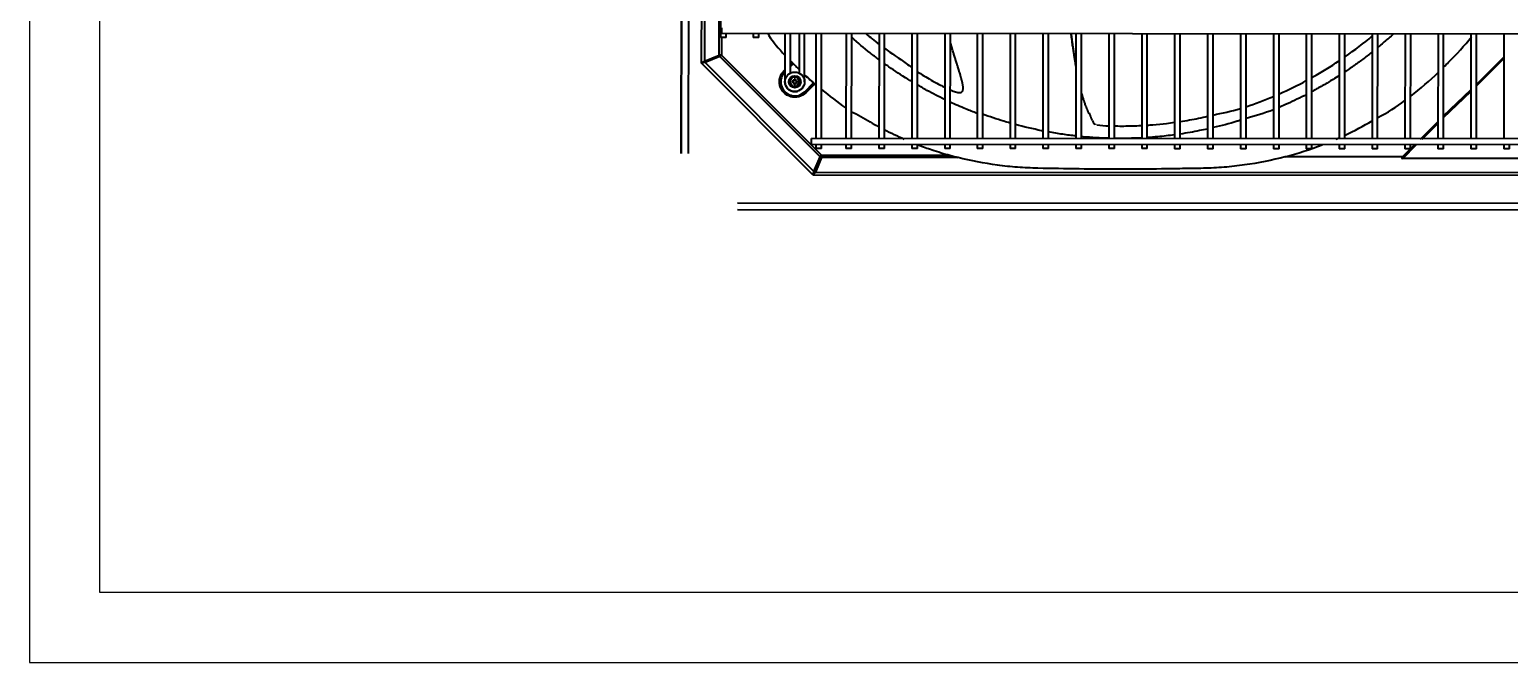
# Model space of a CAD drawing. Extents: x 58467 to 79089, y -33726 to -17391.
# Drawn here: x 78327 to 78432.6, y -21037.3 to -20992.2 of the extents above; entities that cross this region are included whole.
import ezdxf

# ---------------------------------------------------------------- set-up
doc = ezdxf.new("R2010")
doc.units = 0
doc.header["$LTSCALE"] = 100
doc.layers.add('+ENTE-ST-DOSEME USTU KONDDRENAJ', color=110, linetype='DOSEMEUSTUKONDENSDRENAJ_LINE', lineweight=40)
doc.layers.add('BA_elev2', color=9, linetype='Continuous')
doc.linetypes.add('DOSEMEUSTUKONDENSDRENAJ_LINE', pattern='A,300,-40,["CD",Standard,S=15,R=0,X=-35,Y=-7.5],0', length=340)

# ---------------------------------------------------------------- blocks, each defined once
blk = doc.blocks.new('FUAYE KLİMA SANT')
at = {"color": 3}
for p, q in [((54063.62, -33702.07, 1.27), (54063.66, -33634.01, 1.27)), ((54063.66, -33634.06, 1.27), (54063.62, -33702.07, 1.27)), ((54063.66, -33634.06, 1.27), (54063.62, -33702.07, 1.27)), ((54064.16, -33634.01, 1.27), (54064.12, -33702.07, 1.27)), ((54065.07, -33695.63, 1.27), (54065.1, -33646.58, 1.27)), ((54065.31, -33646.66, 1.27), (54065.28, -33695.48, 1.27)), ((54066.44, -33648.41, 1.27), (54066.41, -33693.8, 1.27)), ((54066.33, -33695.05, 1.27), (54066.33, -33686.37, 1.27)), ((54066.81, -33693.8, 1.27), (54066.41, -33693.8, 1.27)), ((54066.48, -33693.8, 1.27), (54066.48, -33695.05, 1.27)), ((54066.51, -33693.3, 1.27), (54066.51, -33693.1, 1.27)), ((54066.51, -33693.5, 1.27), (54066.51, -33693.3, 1.27)), ((54066.51, -33693.5, 1.27), (54184.88, -33693.57, 1.27)), ((54066.81, -33693.8, 1.27), (54066.81, -33693.5, 1.27)), ((54068.76, -33693.5, 1.27), (54068.76, -33693.8, 1.27)), ((54069.16, -33693.8, 1.27), (54068.76, -33693.8, 1.27)), ((54069.16, -33693.8, 1.27), (54069.16, -33693.5, 1.27)), ((54071.02, -33693.5, 1.27), (54071.02, -33694.64, 1.27)), ((54071.42, -33694.64, 1.27), (54071.42, -33693.5, 1.27)), ((54072.02, -33693.5, 1.27), (54072.02, -33695.88, 1.27)), ((54072.42, -33695.88, 1.27), (54072.42, -33693.5, 1.27)), ((54073.22, -33693.5, 1.27), (54073.22, -33701.01, 1.27)), ((54073.62, -33701.01, 1.27), (54073.62, -33693.5, 1.27)), ((54075.38, -33693.51, 1.27), (54075.37, -33701.01, 1.27)), ((54075.77, -33701.01, 1.27), (54075.78, -33693.51, 1.27)), ((54077.73, -33693.51, 1.27), (54077.72, -33701.01, 1.27)), ((54078.12, -33701.01, 1.27), (54078.13, -33693.51, 1.27)), ((54080.08, -33693.51, 1.27), (54080.07, -33701.01, 1.27)), ((54080.47, -33701.01, 1.27), (54080.48, -33693.51, 1.27)), ((54082.43, -33693.51, 1.27), (54082.42, -33701.02, 1.27)), ((54082.82, -33701.02, 1.27), (54082.83, -33693.51, 1.27)), ((54084.73, -33693.51, 1.27), (54084.73, -33701.02, 1.27)), ((54085.13, -33701.02, 1.27), (54085.13, -33693.51, 1.27)), ((54087.08, -33693.51, 1.27), (54087.08, -33701.02, 1.27)), ((54087.48, -33701.02, 1.27), (54087.48, -33693.51, 1.27)), ((54089.43, -33693.51, 1.27), (54089.43, -33701.02, 1.27)), ((54089.83, -33701.02, 1.27), (54089.83, -33693.51, 1.27)), ((54091.78, -33693.52, 1.27), (54091.78, -33701.02, 1.27)), ((54092.18, -33701.02, 1.27), (54092.18, -33693.52, 1.27)), ((54094.13, -33693.52, 1.27), (54094.13, -33701.02, 1.27)), ((54094.53, -33701.02, 1.27), (54094.53, -33693.52, 1.27)), ((54096.48, -33693.52, 1.27), (54096.48, -33701.02, 1.27)), ((54096.88, -33701.02, 1.27), (54096.88, -33693.52, 1.27)), ((54098.83, -33693.52, 1.27), (54098.83, -33701.03, 1.27)), ((54099.23, -33701.03, 1.27), (54099.23, -33693.52, 1.27)), ((54101.18, -33693.52, 1.27), (54101.18, -33701.03, 1.27)), ((54101.58, -33701.03, 1.27), (54101.58, -33693.52, 1.27)), ((54103.53, -33693.52, 1.27), (54103.53, -33701.03, 1.27)), ((54103.93, -33701.03, 1.27), (54103.93, -33693.52, 1.27)), ((54105.88, -33693.52, 1.27), (54105.88, -33701.03, 1.27)), ((54106.28, -33701.03, 1.27), (54106.28, -33693.52, 1.27)), ((54108.23, -33693.53, 1.27), (54108.23, -33701.03, 1.27)), ((54108.63, -33701.03, 1.27), (54108.63, -33693.53, 1.27)), ((54110.58, -33693.53, 1.27), (54110.58, -33701.03, 1.27)), ((54110.98, -33701.03, 1.27), (54110.98, -33693.53, 1.27)), ((54112.93, -33693.53, 1.27), (54112.92, -33701.03, 1.27)), ((54113.32, -33701.03, 1.27), (54113.33, -33693.53, 1.27)), ((54115.28, -33693.53, 1.27), (54115.27, -33701.04, 1.27)), ((54115.67, -33701.04, 1.27), (54115.68, -33693.53, 1.27)), ((54117.63, -33693.53, 1.27), (54117.62, -33701.04, 1.27)), ((54118.02, -33701.04, 1.27), (54118.03, -33693.53, 1.27)), ((54119.98, -33693.53, 1.27), (54119.97, -33701.04, 1.27)), ((54120.37, -33701.04, 1.27), (54120.38, -33693.53, 1.27)), ((54122.33, -33693.53, 1.27), (54122.32, -33701.04, 1.27)), ((54065.28, -33695.48, 1.27), (54066.33, -33695.05, 1.27)), ((54066.48, -33695.05, 1.27), (54066.33, -33695.05, 1.27)), ((54066.48, -33695.05, 1.27), (54066.37, -33695.16, 1.27)), ((54066.48, -33695.05, 1.27), (54073.63, -33702.2, 1.27)), ((54071.02, -33694.64, 1.27), (54071.02, -33694.92, 1.27)), ((54071.02, -33694.92, 1.27), (54071.02, -33695.29, 1.27)), ((54071.02, -33694.92, 1.27), (54071.02, -33694.92, 1.27)), ((54071.42, -33694.92, 1.27), (54071.42, -33694.64, 1.27)), ((54071.42, -33695.29, 1.27), (54071.42, -33694.92, 1.27)), ((54065.07, -33695.63, 1.27), (54065.28, -33695.48, 1.27)), ((54065.32, -33695.59, 1.27), (54065.07, -33695.63, 1.27)), ((54073.04, -33703.61, 1.27), (54065.07, -33695.63, 1.27)), ((54066.37, -33695.16, 1.27), (54065.32, -33695.59, 1.27)), ((54065.32, -33695.59, 1.27), (54073.09, -33703.36, 1.27)), ((54073.52, -33702.31, 1.27), (54066.37, -33695.16, 1.27)), ((54070.96, -33696.16, 1.27), (54071.02, -33696.11, 1.27)), ((54071.02, -33695.29, 1.27), (54071.02, -33695.29, 1.27)), ((54071.02, -33695.29, 1.27), (54071.02, -33695.57, 1.27)), ((54071.02, -33695.57, 1.27), (54071.02, -33696.95, 1.27)), ((54071.42, -33695.57, 1.27), (54071.42, -33695.29, 1.27)), ((54071.42, -33696.33, 1.27), (54071.42, -33695.57, 1.27)), ((54071.42, -33695.73, 1.27), (54071.55, -33695.61, 1.27)), ((54071.62, -33695.68, 1.27), (54071.42, -33695.87, 1.27)), ((54072.02, -33695.57, 1.27), (54072.02, -33696.33, 1.27)), ((54072.42, -33696.95, 1.27), (54072.42, -33695.57, 1.27)), ((54120.38, -33697.14, 1.27), (54122.33, -33695.19, 1.27)), ((54120.38, -33697.25, 1.27), (54122.33, -33695.3, 1.27)), ((54071.29, -33696.96, 1.27), (54071.51, -33696.59, 1.27)), ((54071.51, -33697.33, 1.27), (54071.29, -33696.96, 1.27)), ((54071.35, -33696.96, 1.27), (54071.29, -33696.96, 1.27)), ((54071.54, -33696.64, 1.27), (54071.35, -33696.96, 1.27)), ((54071.35, -33696.96, 1.27), (54071.54, -33697.28, 1.27)), ((54071.51, -33696.59, 1.27), (54071.93, -33696.59, 1.27)), ((54071.54, -33696.64, 1.27), (54071.51, -33696.59, 1.27)), ((54071.52, -33696.91, 1.27), (54071.52, -33697.01, 1.27)), ((54071.67, -33696.91, 1.27), (54071.52, -33696.91, 1.27)), ((54071.67, -33697.01, 1.27), (54071.52, -33697.01, 1.27)), ((54071.9, -33696.64, 1.27), (54071.54, -33696.64, 1.27)), ((54071.77, -33696.76, 1.27), (54071.67, -33696.76, 1.27)), ((54071.67, -33696.91, 1.27), (54071.67, -33696.76, 1.27)), ((54071.67, -33697.16, 1.27), (54071.67, -33697.01, 1.27)), ((54071.77, -33697.16, 1.27), (54071.67, -33697.16, 1.27)), ((54071.77, -33696.76, 1.27), (54071.77, -33696.91, 1.27)), ((54071.77, -33696.91, 1.27), (54071.92, -33696.91, 1.27)), ((54071.77, -33697.01, 1.27), (54071.77, -33697.16, 1.27)), ((54071.77, -33697.01, 1.27), (54071.92, -33697.01, 1.27)), ((54071.93, -33696.59, 1.27), (54071.9, -33696.64, 1.27)), ((54072.09, -33696.96, 1.27), (54071.9, -33696.64, 1.27)), ((54071.9, -33697.28, 1.27), (54072.09, -33696.96, 1.27)), ((54071.92, -33696.91, 1.27), (54071.92, -33697.01, 1.27)), ((54071.93, -33696.59, 1.27), (54072.14, -33696.96, 1.27)), ((54072.14, -33696.96, 1.27), (54071.93, -33697.33, 1.27)), ((54072.14, -33696.96, 1.27), (54072.09, -33696.96, 1.27)), ((54072.43, -33697.67, 1.27), (54073.06, -33697.04, 1.27)), ((54073.14, -33697.1, 1.27), (54072.5, -33697.74, 1.27)), ((54071.54, -33697.28, 1.27), (54071.51, -33697.33, 1.27)), ((54071.93, -33697.33, 1.27), (54071.51, -33697.33, 1.27)), ((54071.54, -33697.28, 1.27), (54071.9, -33697.28, 1.27)), ((54071.93, -33697.33, 1.27), (54071.9, -33697.28, 1.27)), ((54091.77, -33697.37, 1.27), (54091.78, -33697.37, 1.27)), ((54091.77, -33697.37, 1.27), (54091.78, -33697.39, 1.27)), ((54118.03, -33699.39, 1.27), (54119.98, -33697.54, 1.27)), ((54118.03, -33699.5, 1.27), (54119.98, -33697.65, 1.27)), ((54116.38, -33701.04, 1.27), (54117.63, -33699.79, 1.27)), ((54116.49, -33701.04, 1.27), (54117.63, -33699.9, 1.27)), ((54178.37, -33701.07, 1.27), (54072.92, -33701.01, 1.27)), ((54072.92, -33701.21, 1.27), (54072.92, -33701.01, 1.27)), ((54072.92, -33701.41, 1.27), (54072.92, -33701.21, 1.27)), ((54072.92, -33701.41, 1.27), (54178.37, -33701.47, 1.27)), ((54073.22, -33701.41, 1.27), (54073.22, -33701.71, 1.27)), ((54073.62, -33701.71, 1.27), (54073.62, -33701.41, 1.27)), ((54075.37, -33701.41, 1.27), (54075.37, -33701.71, 1.27)), ((54075.77, -33701.71, 1.27), (54075.77, -33701.41, 1.27)), ((54077.72, -33701.41, 1.27), (54077.72, -33701.71, 1.27)), ((54078.12, -33701.71, 1.27), (54078.12, -33701.41, 1.27)), ((54080.07, -33701.41, 1.27), (54080.07, -33701.71, 1.27)), ((54080.47, -33701.71, 1.27), (54080.47, -33701.41, 1.27)), ((54082.42, -33701.42, 1.27), (54082.42, -33701.72, 1.27)), ((54082.82, -33701.72, 1.27), (54082.82, -33701.42, 1.27)), ((54084.73, -33701.42, 1.27), (54084.73, -33701.72, 1.27)), ((54085.13, -33701.72, 1.27), (54085.13, -33701.42, 1.27)), ((54087.08, -33701.42, 1.27), (54087.08, -33701.72, 1.27)), ((54087.48, -33701.72, 1.27), (54087.48, -33701.42, 1.27)), ((54089.43, -33701.42, 1.27), (54089.43, -33701.72, 1.27)), ((54089.83, -33701.72, 1.27), (54089.83, -33701.42, 1.27)), ((54091.78, -33701.42, 1.27), (54091.78, -33701.72, 1.27)), ((54092.18, -33701.72, 1.27), (54092.18, -33701.42, 1.27)), ((54094.13, -33701.42, 1.27), (54094.13, -33701.72, 1.27)), ((54094.53, -33701.72, 1.27), (54094.53, -33701.42, 1.27)), ((54096.48, -33701.42, 1.27), (54096.48, -33701.72, 1.27)), ((54096.88, -33701.72, 1.27), (54096.88, -33701.42, 1.27)), ((54098.83, -33701.43, 1.27), (54098.83, -33701.73, 1.27)), ((54099.23, -33701.73, 1.27), (54099.23, -33701.43, 1.27)), ((54101.18, -33701.43, 1.27), (54101.18, -33701.73, 1.27)), ((54101.58, -33701.73, 1.27), (54101.58, -33701.43, 1.27)), ((54103.53, -33701.43, 1.27), (54103.53, -33701.73, 1.27)), ((54103.93, -33701.73, 1.27), (54103.93, -33701.43, 1.27)), ((54073.09, -33703.36, 1.27), (54073.52, -33702.31, 1.27)), ((54073.63, -33702.35, 1.27), (54073.2, -33703.4, 1.27)), ((54073.62, -33701.71, 1.27), (54073.22, -33701.71, 1.27)), ((54073.63, -33702.2, 1.27), (54073.52, -33702.31, 1.27)), ((54073.63, -33702.2, 1.27), (54082.79, -33702.2, 1.27)), ((54073.63, -33702.2, 1.27), (54073.63, -33702.35, 1.27)), ((54083.38, -33702.36, 1.27), (54073.63, -33702.35, 1.27)), ((54075.77, -33701.71, 1.27), (54075.37, -33701.71, 1.27)), ((54078.12, -33701.71, 1.27), (54077.72, -33701.71, 1.27)), ((54080.47, -33701.71, 1.27), (54080.07, -33701.71, 1.27)), ((54082.82, -33701.72, 1.27), (54082.42, -33701.72, 1.27)), ((54085.13, -33701.72, 1.27), (54084.73, -33701.72, 1.27)), ((54087.48, -33701.72, 1.27), (54087.08, -33701.72, 1.27)), ((54089.83, -33701.72, 1.27), (54089.43, -33701.72, 1.27)), ((54092.18, -33701.72, 1.27), (54091.78, -33701.72, 1.27)), ((54094.53, -33701.72, 1.27), (54094.13, -33701.72, 1.27)), ((54096.88, -33701.72, 1.27), (54096.48, -33701.72, 1.27)), ((54099.23, -33701.73, 1.27), (54098.83, -33701.73, 1.27)), ((54101.58, -33701.73, 1.27), (54101.18, -33701.73, 1.27)), ((54103.93, -33701.73, 1.27), (54103.53, -33701.73, 1.27)), ((54105.88, -33701.43, 1.27), (54105.88, -33701.73, 1.27)), ((54106.28, -33701.73, 1.27), (54105.88, -33701.73, 1.27)), ((54106.28, -33701.73, 1.27), (54106.28, -33701.43, 1.27)), ((54115.1, -33702.32, 1.27), (54106.73, -33702.31, 1.27)), ((54108.23, -33701.43, 1.27), (54108.23, -33701.73, 1.27)), ((54108.63, -33701.73, 1.27), (54108.23, -33701.73, 1.27)), ((54108.63, -33701.73, 1.27), (54108.63, -33701.43, 1.27)), ((54110.58, -33701.43, 1.27), (54110.57, -33701.73, 1.27)), ((54110.97, -33701.73, 1.27), (54110.57, -33701.73, 1.27)), ((54110.97, -33701.73, 1.27), (54110.98, -33701.43, 1.27)), ((54112.92, -33701.43, 1.27), (54112.92, -33701.73, 1.27)), ((54113.32, -33701.73, 1.27), (54112.92, -33701.73, 1.27)), ((54113.32, -33701.73, 1.27), (54113.32, -33701.43, 1.27)), ((54115.08, -33702.34, 1.27), (54115.98, -33701.44, 1.27)), ((54115.11, -33702.42, 1.27), (54116.09, -33701.44, 1.27)), ((54136.14, -33702.43, 1.27), (54115.11, -33702.42, 1.27)), ((54115.27, -33701.44, 1.27), (54115.27, -33701.74, 1.27)), ((54115.67, -33701.74, 1.27), (54115.27, -33701.74, 1.27)), ((54115.67, -33701.74, 1.27), (54115.67, -33701.44, 1.27)), ((54117.62, -33701.44, 1.27), (54117.62, -33701.74, 1.27)), ((54118.02, -33701.74, 1.27), (54117.62, -33701.74, 1.27)), ((54118.02, -33701.74, 1.27), (54118.02, -33701.44, 1.27)), ((54119.97, -33701.44, 1.27), (54119.97, -33701.74, 1.27)), ((54120.37, -33701.74, 1.27), (54119.97, -33701.74, 1.27)), ((54120.37, -33701.74, 1.27), (54120.37, -33701.44, 1.27)), ((54122.32, -33701.44, 1.27), (54122.32, -33701.74, 1.27)), ((54122.72, -33701.74, 1.27), (54122.32, -33701.74, 1.27)), ((54122.72, -33701.74, 1.27), (54122.72, -33701.44, 1.27)), ((54073.04, -33703.61, 1.27), (54073.09, -33703.36, 1.27)), ((54073.2, -33703.4, 1.27), (54073.04, -33703.61, 1.27)), ((54073.2, -33703.4, 1.27), (54178.05, -33703.47, 1.27)), ((54178.2, -33703.68, 1.27), (54073.04, -33703.61, 1.27)), ((54067.64, -33705.59, 1.27), (54183.69, -33705.66, 1.27)), ((54183.69, -33706.16, 1.27), (54067.64, -33706.09, 1.27))]:
    blk.add_line(p, q, dxfattribs=at)
for radius in [0.7, 0.425, 0.425]:
    blk.add_circle((54071.72, -33696.96, 1.27), radius, dxfattribs=at)
at = {"color": 3, "extrusion": (0, 0, -1)}
blk.add_arc((-54071.72, -33696.96, -1.27), 1.1, 225.0349, 46.5855, dxfattribs=at)
at = {"color": 3}
blk.add_arc((54071.72, -33696.96, 1.27), 1, 133.4145, 314.9651, dxfattribs=at)
for centre, major_axis, ratio, start_param, end_param in [((54066.48, -33695.05, 1.27), (-0.084, 0.203), 0.678598, 1.296782, 1.844811), ((54065.43, -33695.48, 1.27), (-0.084, 0.203), 0.678598, 1.296782, 1.844811), ((54073.63, -33702.2, 1.27), (-0.203, 0.084), 0.678598, 1.296782, 1.844811), ((54115.19, -33702.34, 1.27), (-0.137, -0.056), 0.414214, -0.785398, 0.785398), ((54073.2, -33703.25, 1.27), (-0.203, 0.084), 0.678598, 1.296782, 1.844811)]:
    blk.add_ellipse(centre, major_axis=major_axis, ratio=ratio, start_param=start_param, end_param=end_param, dxfattribs=at)
for points, knots in [([(54069.78, -33693.52, 1.27), (54069.82, -33693.56, 1.27), (54069.85, -33693.61, 1.27), (54070.18, -33694.14, 1.27), (54070.58, -33694.6, 1.27), (54071.01, -33695.05, 1.27)], [0, 0, 0, 0, 0.083758, 0.083758, 1, 1, 1, 1]), ([(54077.71, -33695.36, 1.27), (54077.5, -33695.21, 1.27), (54076.85, -33694.71, 1.27), (54076.21, -33694.17, 1.27), (54075.77, -33693.78, 1.27), (54075.76, -33693.77, 1.27)], [0, 0, 0, 0, 0.302202, 0.97371, 1, 1, 1, 1]), ([(54091.41, -33693.52, 1.27), (54091.42, -33693.53, 1.27), (54091.44, -33693.69, 1.27), (54091.48, -33693.9, 1.27), (54091.5, -33694.16, 1.27), (54091.54, -33694.41, 1.27), (54091.58, -33694.67, 1.27), (54091.62, -33694.9, 1.27), (54091.64, -33695.08, 1.27), (54091.67, -33695.25, 1.27), (54091.72, -33695.45, 1.27), (54091.75, -33695.66, 1.27), (54091.77, -33695.81, 1.27), (54091.78, -33695.86, 1.27), (54091.78, -33695.87, 1.27)], [0, 0, 0, 0, 0.022704, 0.188294, 0.255944, 0.328946, 0.48653, 0.631631, 0.688105, 0.734898, 0.828723, 0.938324, 0.99671, 1, 1, 1, 1]), ([(54091.44, -33693.52, 1.27), (54091.44, -33693.55, 1.27), (54091.45, -33693.64, 1.27), (54091.47, -33693.76, 1.27), (54091.49, -33693.91, 1.27), (54091.5, -33694.05, 1.27), (54091.52, -33694.2, 1.27), (54091.54, -33694.33, 1.27), (54091.56, -33694.47, 1.27), (54091.58, -33694.62, 1.27), (54091.6, -33694.75, 1.27), (54091.62, -33694.9, 1.27), (54091.64, -33695.01, 1.27), (54091.66, -33695.16, 1.27), (54091.68, -33695.29, 1.27), (54091.7, -33695.43, 1.27), (54091.72, -33695.56, 1.27), (54091.74, -33695.69, 1.27), (54091.76, -33695.81, 1.27), (54091.78, -33695.88, 1.27), (54091.78, -33695.92, 1.27)], [0, 0, 0, 0, 0.03653, 0.110211, 0.147051, 0.220732, 0.275993, 0.331254, 0.386515, 0.441776, 0.515457, 0.552298, 0.625979, 0.66282, 0.736501, 0.791762, 0.847023, 0.902283, 0.957544, 1, 1, 1, 1]), ([(54110.98, -33695.19, 1.27), (54111, -33695.18, 1.27), (54111.66, -33694.71, 1.27), (54112.31, -33694.21, 1.27), (54112.94, -33693.69, 1.27)], [0, 0, 0, 0, 0.02383, 1, 1, 1, 1]), ([(54114.43, -33693.56, 1.27), (54114.33, -33693.65, 1.27), (54114.01, -33693.93, 1.27), (54113.64, -33694.25, 1.27), (54113.38, -33694.47, 1.27), (54113.33, -33694.51, 1.27)], [0, 0, 0, 0, 0.288093, 0.872679, 1, 1, 1, 1]), ([(54078.12, -33694.56, 1.27), (54078.63, -33694.93, 1.27), (54079.29, -33695.37, 1.27), (54079.94, -33695.85, 1.27), (54080.07, -33695.95, 1.27)], [0, 0, 0, 0, 0.792341, 1, 1, 1, 1]), ([(54083.71, -33697.57, 1.27), (54083.72, -33697.55, 1.27), (54083.72, -33697.53, 1.27), (54083.73, -33697.5, 1.27), (54083.73, -33697.45, 1.27), (54083.73, -33697.42, 1.27), (54083.73, -33697.37, 1.27), (54083.73, -33697.32, 1.27), (54083.73, -33697.28, 1.27), (54083.72, -33697.22, 1.27), (54083.71, -33697.16, 1.27), (54083.7, -33697.1, 1.27), (54083.69, -33697.04, 1.27), (54083.67, -33696.96, 1.27), (54083.65, -33696.88, 1.27), (54083.63, -33696.8, 1.27), (54083.61, -33696.73, 1.27), (54083.59, -33696.66, 1.27), (54083.57, -33696.57, 1.27), (54083.54, -33696.48, 1.27), (54083.51, -33696.37, 1.27), (54083.48, -33696.28, 1.27), (54083.45, -33696.18, 1.27), (54083.42, -33696.08, 1.27), (54083.39, -33695.96, 1.27), (54083.35, -33695.85, 1.27), (54083.32, -33695.74, 1.27), (54083.28, -33695.64, 1.27), (54083.24, -33695.51, 1.27), (54083.2, -33695.39, 1.27), (54083.17, -33695.26, 1.27), (54083.13, -33695.14, 1.27), (54083.08, -33695.01, 1.27), (54083.04, -33694.87, 1.27), (54083, -33694.74, 1.27), (54082.96, -33694.6, 1.27), (54082.92, -33694.47, 1.27), (54082.88, -33694.33, 1.27), (54082.84, -33694.21, 1.27), (54082.82, -33694.14, 1.27), (54082.82, -33694.13, 1.27)], [0, 0, 0, 0, 0.033229, 0.055763, 0.078298, 0.100832, 0.123366, 0.145901, 0.168435, 0.19097, 0.213504, 0.236039, 0.258573, 0.281107, 0.314909, 0.337443, 0.359978, 0.382512, 0.405047, 0.438848, 0.461383, 0.495184, 0.517719, 0.540253, 0.574055, 0.607857, 0.630391, 0.652925, 0.686727, 0.720529, 0.743063, 0.776865, 0.810667, 0.833201, 0.867003, 0.900804, 0.923339, 0.95714, 0.990942, 1, 1, 1, 1]), ([(54112.94, -33694.83, 1.27), (54112.9, -33694.86, 1.27), (54112.64, -33695.06, 1.27), (54112.16, -33695.43, 1.27), (54111.55, -33695.87, 1.27), (54111.15, -33696.14, 1.27), (54110.98, -33696.25, 1.27)], [0, 0, 0, 0, 0.062992, 0.40604, 0.74536, 1, 1, 1, 1]), ([(54071.72, -33695.78, 1.27), (54071.77, -33695.83, 1.27), (54071.87, -33695.93, 1.27), (54071.97, -33696.03, 1.27), (54072.02, -33696.07, 1.27)], [0, 0, 0, 0, 0.553412, 1, 1, 1, 1]), ([(54071.72, -33695.78, 1.27), (54071.77, -33695.83, 1.27), (54071.87, -33695.93, 1.27), (54071.97, -33696.03, 1.27), (54072.02, -33696.07, 1.27)], [0, 0, 0, 0, 0.55329, 1, 1, 1, 1]), ([(54080.06, -33696.94, 1.27), (54079.97, -33696.89, 1.27), (54079.41, -33696.55, 1.27), (54078.76, -33696.12, 1.27), (54078.22, -33695.73, 1.27), (54078.11, -33695.66, 1.27)], [0, 0, 0, 0, 0.137607, 0.830509, 1, 1, 1, 1]), ([(54108.63, -33696.66, 1.27), (54108.65, -33696.64, 1.27), (54109.31, -33696.27, 1.27), (54109.96, -33695.87, 1.27), (54110.58, -33695.46, 1.27)], [0, 0, 0, 0, 0.033617, 1, 1, 1, 1]), ([(54071.02, -33696.96, 1.27), (54071.02, -33697.02, 1.27), (54071.03, -33697.14, 1.27), (54071.11, -33697.33, 1.27), (54071.25, -33697.5, 1.27), (54071.44, -33697.61, 1.27), (54071.62, -33697.66, 1.27), (54071.78, -33697.66, 1.27), (54071.88, -33697.64, 1.27), (54071.92, -33697.62, 1.27)], [0, 0, 0, 0, 0.137261, 0.262101, 0.473405, 0.635419, 0.754104, 0.906211, 1, 1, 1, 1]), ([(54072.42, -33696.46, 1.27), (54072.52, -33696.55, 1.27), (54072.73, -33696.75, 1.27), (54072.95, -33696.94, 1.27), (54073.07, -33697.05, 1.27)], [0, 0, 0, 0, 0.44696, 1, 1, 1, 1]), ([(54072.42, -33696.46, 1.27), (54072.52, -33696.55, 1.27), (54072.73, -33696.74, 1.27), (54072.94, -33696.93, 1.27), (54073.06, -33697.04, 1.27)], [0, 0, 0, 0, 0.457218, 1, 1, 1, 1]), ([(54082.41, -33698.22, 1.27), (54081.99, -33698.01, 1.27), (54081.33, -33697.68, 1.27), (54080.69, -33697.31, 1.27), (54080.46, -33697.18, 1.27)], [0, 0, 0, 0, 0.640117, 1, 1, 1, 1]), ([(54080.47, -33696.23, 1.27), (54080.5, -33696.25, 1.27), (54080.86, -33696.49, 1.27), (54081.41, -33696.82, 1.27), (54082.04, -33697.15, 1.27), (54082.32, -33697.3, 1.27), (54082.42, -33697.35, 1.27)], [0, 0, 0, 0, 0.048306, 0.574929, 0.852045, 1, 1, 1, 1]), ([(54106.28, -33697.83, 1.27), (54106.29, -33697.82, 1.27), (54106.94, -33697.53, 1.27), (54107.6, -33697.22, 1.27), (54108.23, -33696.87, 1.27)], [0, 0, 0, 0, 0.017477, 1, 1, 1, 1]), ([(54110.59, -33696.51, 1.27), (54110.44, -33696.61, 1.27), (54110.06, -33696.84, 1.27), (54109.46, -33697.2, 1.27), (54108.95, -33697.49, 1.27), (54108.67, -33697.64, 1.27), (54108.63, -33697.66, 1.27)], [0, 0, 0, 0, 0.235493, 0.585637, 0.931817, 1, 1, 1, 1]), ([(54082.82, -33697.54, 1.27), (54082.89, -33697.57, 1.27), (54083.07, -33697.65, 1.27), (54083.29, -33697.72, 1.27), (54083.5, -33697.73, 1.27), (54083.59, -33697.71, 1.27), (54083.65, -33697.67, 1.27), (54083.69, -33697.63, 1.27), (54083.71, -33697.59, 1.27), (54083.72, -33697.56, 1.27)], [0, 0, 0, 0, 0.219395, 0.55496, 0.6933, 0.812497, 0.863417, 0.908725, 1, 1, 1, 1]), ([(54092.18, -33697.77, 1.27), (54092.19, -33697.8, 1.27), (54092.21, -33697.87, 1.27), (54092.24, -33697.97, 1.27), (54092.26, -33698.06, 1.27), (54092.29, -33698.16, 1.27), (54092.33, -33698.26, 1.27), (54092.35, -33698.34, 1.27), (54092.38, -33698.42, 1.27), (54092.41, -33698.52, 1.27), (54092.45, -33698.61, 1.27), (54092.48, -33698.69, 1.27), (54092.51, -33698.76, 1.27), (54092.53, -33698.84, 1.27), (54092.57, -33698.93, 1.27), (54092.6, -33699, 1.27), (54092.63, -33699.07, 1.27), (54092.65, -33699.13, 1.27), (54092.68, -33699.2, 1.27), (54092.71, -33699.17, 1.27), (54092.74, -33699.24, 1.27), (54092.77, -33699.3, 1.27), (54092.79, -33699.35, 1.27), (54092.81, -33699.41, 1.27), (54092.83, -33699.45, 1.27), (54092.85, -33699.51, 1.27), (54092.87, -33699.55, 1.27), (54092.89, -33699.6, 1.27), (54092.91, -33699.64, 1.27), (54092.93, -33699.67, 1.27), (54092.94, -33699.71, 1.27), (54092.95, -33699.73, 1.27), (54092.95, -33699.73, 1.27)], [0, 0, 0, 0, 0.039009, 0.083366, 0.112937, 0.157294, 0.201651, 0.231222, 0.260794, 0.305151, 0.349508, 0.379079, 0.40865, 0.453007, 0.482579, 0.526936, 0.556507, 0.586078, 0.61565, 0.645221, 0.689578, 0.71915, 0.748721, 0.778292, 0.807864, 0.837435, 0.867006, 0.896578, 0.926149, 0.95572, 0.985292, 1, 1, 1, 1]), ([(54108.23, -33697.87, 1.27), (54108.18, -33697.9, 1.27), (54107.9, -33698.04, 1.27), (54107.39, -33698.29, 1.27), (54106.79, -33698.57, 1.27), (54106.42, -33698.73, 1.27), (54106.28, -33698.79, 1.27)], [0, 0, 0, 0, 0.082272, 0.438667, 0.790874, 1, 1, 1, 1]), ([(54075.76, -33699.09, 1.27), (54076.2, -33699.29, 1.27), (54076.65, -33699.56, 1.27), (54077.3, -33699.94, 1.27), (54077.5, -33700.05, 1.27), (54077.7, -33700.16, 1.27)], [0, 0, 0, 0, 0.696314, 0.696314, 1, 1, 1, 1]), ([(54084.72, -33699.21, 1.27), (54084.45, -33699.11, 1.27), (54083.81, -33698.85, 1.27), (54083.17, -33698.58, 1.27), (54082.81, -33698.41, 1.27)], [0, 0, 0, 0, 0.42049, 1, 1, 1, 1]), ([(54087.07, -33699.9, 1.27), (54086.93, -33699.86, 1.27), (54086.27, -33699.67, 1.27), (54085.62, -33699.45, 1.27), (54085.12, -33699.27, 1.27)], [0, 0, 0, 0, 0.22069, 1, 1, 1, 1]), ([(54089.43, -33700.46, 1.27), (54089.4, -33700.46, 1.27), (54088.74, -33700.33, 1.27), (54088.09, -33700.18, 1.27), (54087.47, -33700.01, 1.27)], [0, 0, 0, 0, 0.049766, 1, 1, 1, 1]), ([(54092.96, -33699.75, 1.27), (54092.98, -33699.78, 1.27), (54093.01, -33699.85, 1.27), (54093.05, -33699.92, 1.27), (54093.11, -33699.97, 1.27), (54093.16, -33700, 1.27), (54093.19, -33700.02, 1.27)], [0, 0, 0, 0, 0.181976, 0.413188, 0.708779, 1, 1, 1, 1]), ([(54094.53, -33700.11, 1.27), (54094.7, -33700.11, 1.27), (54095.29, -33700.12, 1.27), (54095.94, -33700.1, 1.27), (54096.41, -33700.08, 1.27), (54096.48, -33700.07, 1.27)], [0, 0, 0, 0, 0.25942, 0.898801, 1, 1, 1, 1]), ([(54096.88, -33700.05, 1.27), (54097.01, -33700.04, 1.27), (54097.47, -33700.01, 1.27), (54098.12, -33699.94, 1.27), (54098.63, -33699.88, 1.27), (54098.83, -33699.85, 1.27)], [0, 0, 0, 0, 0.205527, 0.696848, 1, 1, 1, 1]), ([(54099.23, -33699.79, 1.27), (54099.45, -33699.76, 1.27), (54100.1, -33699.65, 1.27), (54100.75, -33699.52, 1.27), (54101.18, -33699.42, 1.27)], [0, 0, 0, 0, 0.345093, 1, 1, 1, 1]), ([(54101.18, -33700.33, 1.27), (54100.99, -33700.37, 1.27), (54100.35, -33700.5, 1.27), (54099.7, -33700.62, 1.27), (54099.23, -33700.69, 1.27)], [0, 0, 0, 0, 0.290991, 1, 1, 1, 1]), ([(54103.53, -33699.7, 1.27), (54103.45, -33699.73, 1.27), (54102.81, -33699.93, 1.27), (54102.16, -33700.1, 1.27), (54101.58, -33700.23, 1.27)], [0, 0, 0, 0, 0.122391, 1, 1, 1, 1]), ([(54091.78, -33700.82, 1.27), (54091.63, -33700.81, 1.27), (54091.15, -33700.75, 1.27), (54090.5, -33700.66, 1.27), (54090, -33700.57, 1.27), (54089.82, -33700.54, 1.27)], [0, 0, 0, 0, 0.222526, 0.729479, 1, 1, 1, 1]), ([(54094.13, -33700.99, 1.27), (54094.12, -33700.99, 1.27), (54093.82, -33700.98, 1.27), (54093.21, -33700.95, 1.27), (54092.55, -33700.9, 1.27), (54092.18, -33700.87, 1.27), (54092.12, -33700.86, 1.27)], [0, 0, 0, 0, 0.009862, 0.452008, 0.912782, 1, 1, 1, 1]), ([(54096.48, -33700.96, 1.27), (54096.4, -33700.97, 1.27), (54095.89, -33700.99, 1.27), (54095.39, -33701, 1.27), (54094.96, -33701, 1.27)], [0, 0, 0, 0, 0.15493, 1, 1, 1, 1]), ([(54098.83, -33700.74, 1.27), (54098.43, -33700.8, 1.27), (54097.78, -33700.87, 1.27), (54097.13, -33700.92, 1.27), (54096.88, -33700.94, 1.27)], [0, 0, 0, 0, 0.622175, 1, 1, 1, 1]), ([(54094.93, -33703.2, 1.27), (54093.95, -33703.2, 1.27), (54092.98, -33703.19, 1.27), (54091.03, -33703.16, 1.27), (54090.05, -33703.15, 1.27), (54088.59, -33703.11, 1.27), (54088.1, -33703.09, 1.27), (54087.13, -33703.02, 1.27), (54086.65, -33702.97, 1.27), (54085.23, -33702.77, 1.27), (54084.29, -33702.59, 1.27), (54083.38, -33702.36, 1.27)], [0, 0, 0, 0, 0.25, 0.25, 0.5, 0.5, 0.625, 0.625, 0.75, 0.75, 1, 1, 1, 1]), ([(54106.73, -33702.31, 1.27), (54105.77, -33702.56, 1.27), (54104.8, -33702.76, 1.27), (54103.34, -33702.96, 1.27), (54102.86, -33703.02, 1.27), (54101.87, -33703.09, 1.27), (54101.38, -33703.12, 1.27), (54100.39, -33703.14, 1.27), (54099.89, -33703.15, 1.27), (54098.9, -33703.16, 1.27), (54098.4, -33703.17, 1.27), (54096.91, -33703.19, 1.27), (54095.92, -33703.2, 1.27), (54094.93, -33703.2, 1.27)], [0, 0, 0, 0, 0.25, 0.25, 0.375, 0.375, 0.5, 0.5, 0.625, 0.625, 0.75, 0.75, 1, 1, 1, 1])]:
    blk.add_open_spline(points, degree=3, knots=knots, dxfattribs=at)
for points in [[(54076.81, -33693.53, 1.27), (54077.1, -33693.78, 1.27), (54077.4, -33694.02, 1.27), (54077.71, -33694.26, 1.27)], [(54118.38, -33695.57, 1.27), (54118.97, -33694.99, 1.27), (54119.51, -33694.38, 1.27), (54120.02, -33693.75, 1.27)], [(54071.42, -33695.47, 1.27), (54071.44, -33695.49, 1.27), (54071.46, -33695.52, 1.27), (54071.48, -33695.54, 1.27)], [(54071.48, -33695.54, 1.27), (54071.51, -33695.56, 1.27), (54071.53, -33695.58, 1.27), (54071.55, -33695.61, 1.27)], [(54071.55, -33695.61, 1.27), (54071.57, -33695.63, 1.27), (54071.6, -33695.66, 1.27), (54071.62, -33695.68, 1.27)], [(54071.61, -33695.66, 1.27), (54071.62, -33695.68, 1.27), (54071.64, -33695.7, 1.27), (54071.66, -33695.71, 1.27)], [(54071.62, -33695.68, 1.27), (54071.65, -33695.71, 1.27), (54071.69, -33695.75, 1.27), (54071.72, -33695.78, 1.27)], [(54118.05, -33695.9, 1.27), (54118.16, -33695.79, 1.27), (54118.27, -33695.68, 1.27), (54118.38, -33695.57, 1.27)], [(54073.06, -33697.04, 1.27), (54073.08, -33697.06, 1.27), (54073.11, -33697.08, 1.27), (54073.14, -33697.1, 1.27)], [(54073.13, -33697.1, 1.27), (54073.16, -33697.13, 1.27), (54073.19, -33697.15, 1.27), (54073.22, -33697.18, 1.27)], [(54115.68, -33697.99, 1.27), (54116.37, -33697.45, 1.27), (54117.03, -33696.88, 1.27), (54117.66, -33696.28, 1.27)], [(54073.62, -33697.51, 1.27), (54074.18, -33697.97, 1.27), (54074.75, -33698.41, 1.27), (54075.35, -33698.82, 1.27)], [(54103.93, -33698.74, 1.27), (54104.58, -33698.52, 1.27), (54105.23, -33698.27, 1.27), (54105.88, -33698, 1.27)], [(54101.58, -33699.33, 1.27), (54102.23, -33699.17, 1.27), (54102.88, -33699.08, 1.27), (54103.53, -33698.87, 1.27)], [(54105.88, -33698.96, 1.27), (54105.24, -33699.22, 1.27), (54104.59, -33699.36, 1.27), (54103.93, -33699.58, 1.27)], [(54113.34, -33699.5, 1.27), (54114.02, -33699.18, 1.27), (54114.67, -33698.74, 1.27), (54115.29, -33698.28, 1.27)], [(54078.11, -33700.37, 1.27), (54078.58, -33700.61, 1.27), (54079.05, -33700.83, 1.27), (54079.53, -33701.04, 1.27)], [(54093.27, -33700.04, 1.27), (54093.56, -33700.07, 1.27), (54093.85, -33700.09, 1.27), (54094.13, -33700.1, 1.27)], [(54111, -33700.76, 1.27), (54111.65, -33700.45, 1.27), (54112.3, -33700.11, 1.27), (54112.93, -33699.74, 1.27)], [(54094.96, -33701, 1.27), (54094.81, -33701, 1.27), (54094.67, -33701, 1.27), (54094.53, -33701, 1.27)], [(54110.33, -33701.06, 1.27), (54110.42, -33701.02, 1.27), (54110.5, -33700.98, 1.27), (54110.59, -33700.94, 1.27)], [(54080.52, -33701.45, 1.27), (54080.85, -33701.58, 1.27), (54081.19, -33701.7, 1.27), (54081.52, -33701.81, 1.27)], [(54081.52, -33701.81, 1.27), (54081.94, -33701.95, 1.27), (54082.37, -33702.09, 1.27), (54082.79, -33702.2, 1.27)], [(54082.79, -33702.2, 1.27), (54082.99, -33702.26, 1.27), (54083.19, -33702.31, 1.27), (54083.38, -33702.36, 1.27)], [(54106.73, -33702.31, 1.27), (54107.62, -33702.07, 1.27), (54108.5, -33701.79, 1.27), (54109.36, -33701.46, 1.27)]]:
    blk.add_open_spline(points, degree=3, dxfattribs=at)

msp = doc.modelspace()

# ---------------------------------------------------------------- linework, layer by layer
at = {"layer": 'BA_elev2'}
for p, q in [((78331.98, -19256.09, -1.31), (78331.98, -21032.3, -1.31)), ((78326.98, -19261.09, -1.31), (78326.98, -21037.3, -1.31)), ((78331.98, -21032.3), (78549.03, -21032.3)), ((78326.98, -21037.3), (78549.03, -21037.3))]:
    msp.add_line(p, q, dxfattribs=at)

# ---------------------------------------------------------------- block references
at = {"layer": '+ENTE-ST-DOSEME USTU KONDDRENAJ', "color": 3, "linetype": 'Continuous'}
msp.add_blockref('FUAYE KLİMA SANT', (24309.88, 12701.08), dxfattribs=at)

doc.saveas('drawing.dxf')
